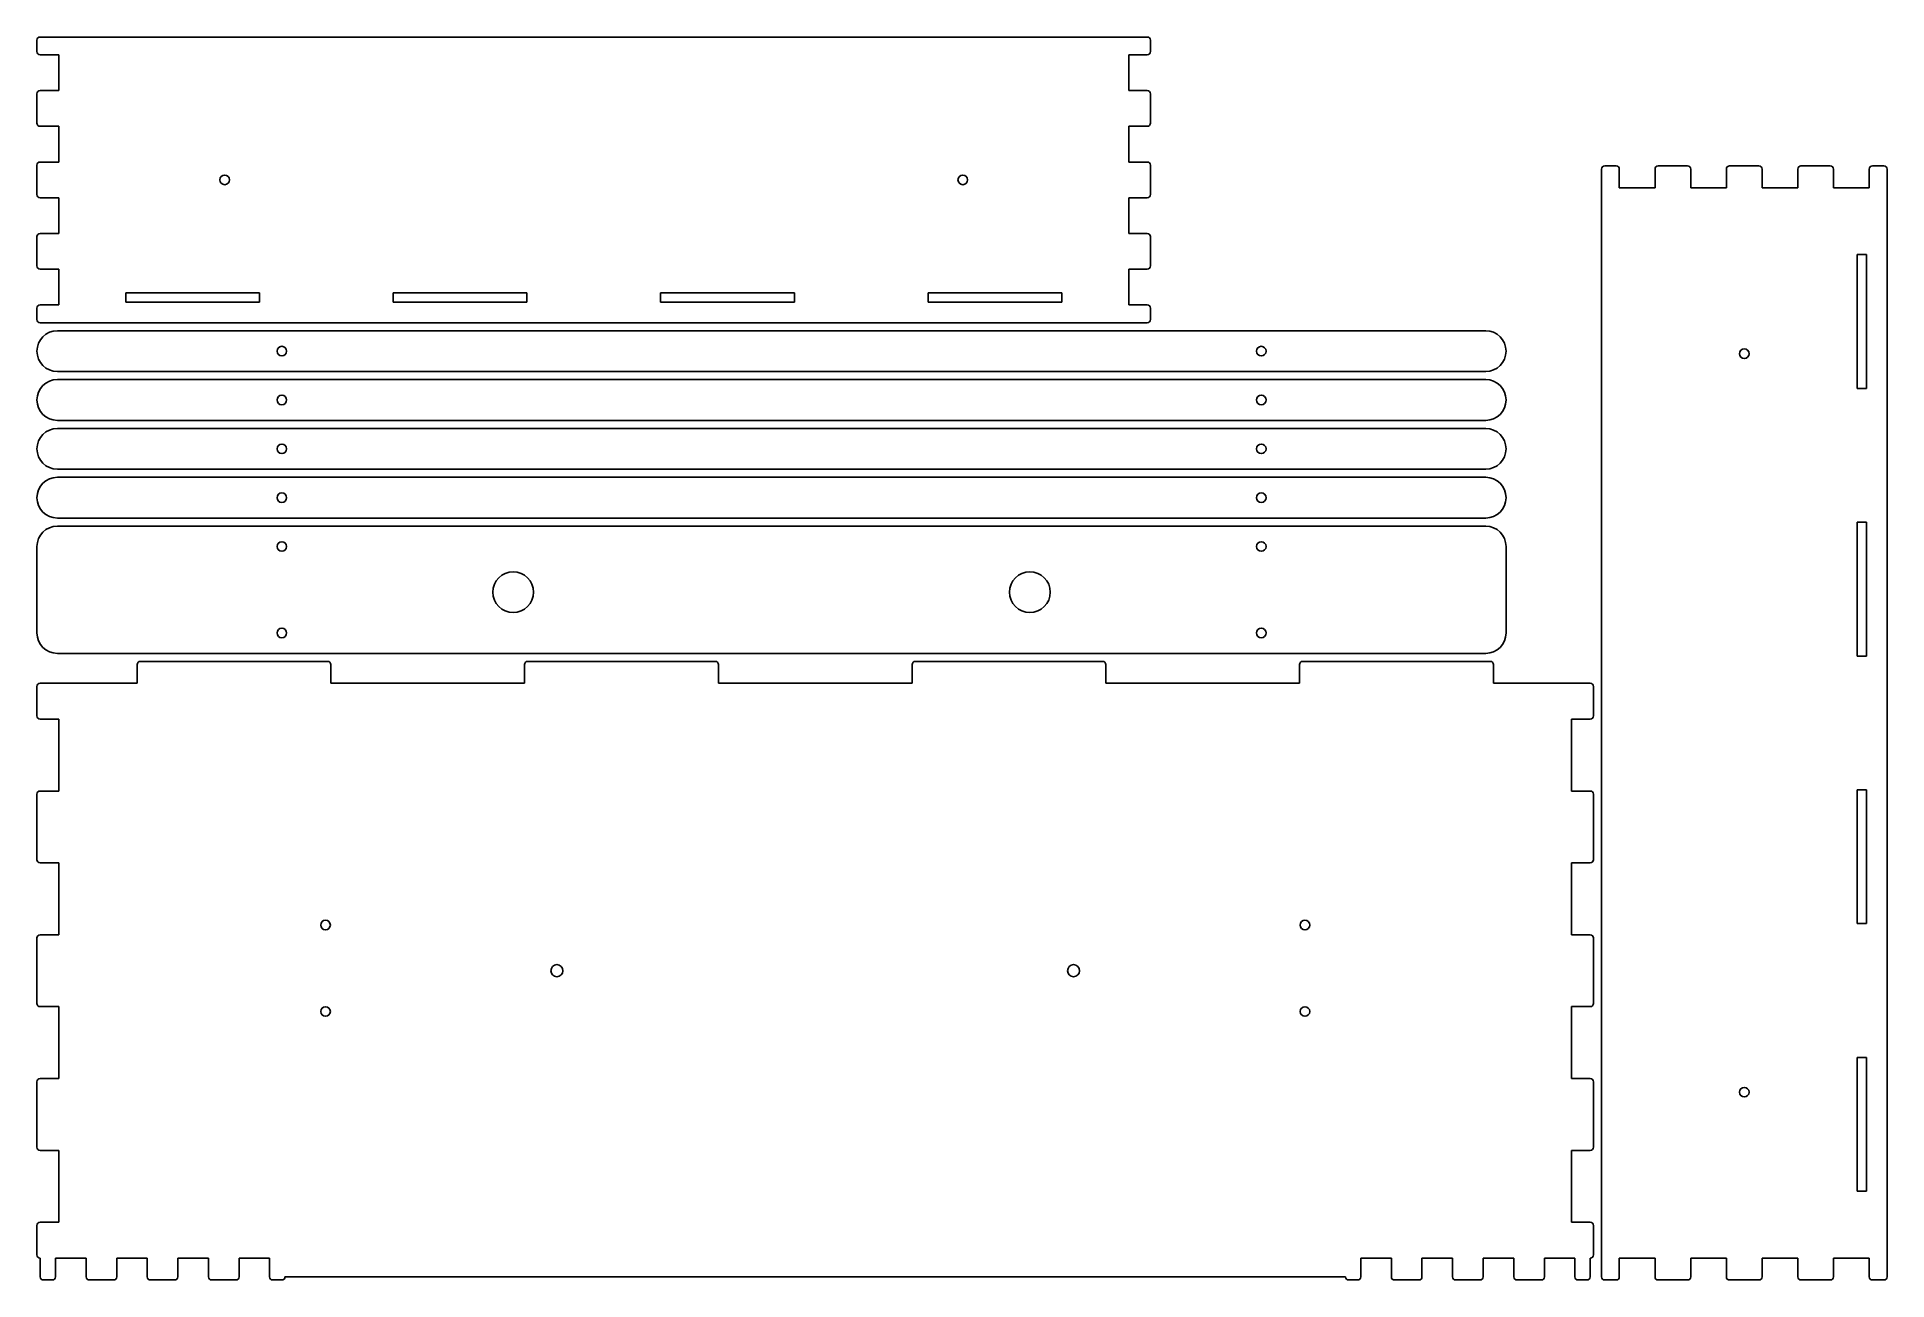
# Model space of a CAD drawing. Header units: millimetres. Extents: x 0 to 1152, y 0 to 774.
import ezdxf

# ---------------------------------------------------------------- set-up
doc = ezdxf.new("R2010")
doc.units = ezdxf.units.MM
doc.layers.add('SheetCutProfiles', color=7, linetype='CONTINUOUS')

msp = doc.modelspace()

# ---------------------------------------------------------------- linework, layer by layer
at = {"layer": 'SheetCutProfiles'}
for p, q in [((691.4, 773.6), (2, 773.6)), ((0, 771.6), (0, 764.4875)), ((2, 762.4875), (13.6, 762.4875)), ((13.6, 762.4875), (13.6, 740.2625)), ((679.8, 762.4875), (691.4, 762.4875)), ((679.8, 740.2625), (679.8, 762.4875)), ((693.4, 771.6), (693.4, 764.4875)), ((0, 738.2625), (0, 720.0375)), ((13.6, 740.2625), (2, 740.2625)), ((691.4, 740.2625), (679.8, 740.2625)), ((693.4, 738.2625), (693.4, 720.0375)), ((2, 718.0375), (13.6, 718.0375)), ((13.6, 718.0375), (13.6, 695.8125)), ((679.8, 718.0375), (691.4, 718.0375)), ((679.8, 695.8125), (679.8, 718.0375)), ((0, 693.8125), (0, 675.5875)), ((13.6, 695.8125), (2, 695.8125)), ((691.4, 695.8125), (679.8, 695.8125)), ((693.4, 693.8125), (693.4, 675.5875)), ((974.2, 2), (974.2, 691.4)), ((976.2, 693.4), (983.3125, 693.4)), ((985.3125, 691.4), (985.3125, 679.8)), ((1007.5375, 679.8), (1007.5375, 691.4)), ((1009.5375, 693.4), (1027.7625, 693.4)), ((1029.7625, 691.4), (1029.7625, 679.8)), ((1051.9875, 679.8), (1051.9875, 691.4)), ((1053.9875, 693.4), (1072.2125, 693.4)), ((1074.2125, 691.4), (1074.2125, 679.8)), ((1096.4375, 679.8), (1096.4375, 691.4)), ((1098.4375, 693.4), (1116.6625, 693.4)), ((1118.6625, 691.4), (1118.6625, 679.8)), ((1140.8875, 679.8), (1140.8875, 691.4)), ((1142.8875, 693.4), (1150, 693.4)), ((1152, 2), (1152, 691.4)), ((985.3125, 679.8), (1007.5375, 679.8)), ((1029.7625, 679.8), (1051.9875, 679.8)), ((1074.2125, 679.8), (1096.4375, 679.8)), ((1118.6625, 679.8), (1140.8875, 679.8)), ((2, 673.5875), (13.6, 673.5875)), ((13.6, 673.5875), (13.6, 651.3625)), ((679.8, 673.5875), (691.4, 673.5875)), ((679.8, 651.3625), (679.8, 673.5875)), ((0, 649.3625), (0, 631.1375)), ((13.6, 651.3625), (2, 651.3625)), ((691.4, 651.3625), (679.8, 651.3625)), ((693.4, 649.3625), (693.4, 631.1375)), ((1133.5, 638.1625), (1133.5, 554.8875)), ((1139.3, 638.1625), (1133.5, 638.1625)), ((1139.3, 554.8875), (1139.3, 638.1625)), ((2, 629.1375), (13.6, 629.1375)), ((13.6, 629.1375), (13.6, 606.9125)), ((679.8, 606.9125), (679.8, 629.1375)), ((679.8, 629.1375), (691.4, 629.1375)), ((55.2375, 614.3), (138.5125, 614.3)), ((55.2375, 608.5), (55.2375, 614.3)), ((138.5125, 614.3), (138.5125, 608.5)), ((221.7875, 614.3), (305.0625, 614.3)), ((221.7875, 608.5), (221.7875, 614.3)), ((305.0625, 614.3), (305.0625, 608.5)), ((388.3375, 614.3), (471.6125, 614.3)), ((388.3375, 608.5), (388.3375, 614.3)), ((471.6125, 614.3), (471.6125, 608.5)), ((554.8875, 614.3), (638.1625, 614.3)), ((554.8875, 608.5), (554.8875, 614.3)), ((638.1625, 614.3), (638.1625, 608.5)), ((0, 604.9125), (0, 597.8)), ((13.6, 606.9125), (2, 606.9125)), ((138.5125, 608.5), (55.2375, 608.5)), ((305.0625, 608.5), (221.7875, 608.5)), ((471.6125, 608.5), (388.3375, 608.5)), ((638.1625, 608.5), (554.8875, 608.5)), ((691.4, 606.9125), (679.8, 606.9125)), ((693.4, 604.9125), (693.4, 597.8)), ((691.4, 595.8), (2, 595.8)), ((12.7, 590.8), (902.1, 590.8)), ((12.7, 565.4), (902.1, 565.4)), ((902.1, 560.4), (12.7, 560.4)), ((1133.5, 554.8875), (1139.3, 554.8875)), ((902.1, 535), (12.7, 535)), ((12.7, 530), (902.1, 530)), ((12.7, 504.6), (902.1, 504.6)), ((902.1, 499.6), (12.7, 499.6)), ((902.1, 474.2), (12.7, 474.2)), ((12.7, 469.2), (902.1, 469.2)), ((1133.5, 471.6125), (1133.5, 388.3375)), ((1139.3, 471.6125), (1133.5, 471.6125)), ((1139.3, 388.3375), (1139.3, 471.6125)), ((0, 402.7), (0, 456.5)), ((914.8, 402.7), (914.8, 456.5)), ((12.7, 390), (902.1, 390)), ((62.325, 383), (62.325, 371.4)), ((64.325, 385), (180.975, 385)), ((182.975, 371.4), (182.975, 383)), ((303.625, 383), (303.625, 371.4)), ((305.625, 385), (422.275, 385)), ((424.275, 371.4), (424.275, 383)), ((544.925, 383), (544.925, 371.4)), ((546.925, 385), (663.575, 385)), ((665.575, 371.4), (665.575, 383)), ((786.225, 383), (786.225, 371.4)), ((788.225, 385), (904.875, 385)), ((906.875, 371.4), (906.875, 383)), ((1133.5, 388.3375), (1139.3, 388.3375)), ((0, 369.4), (0, 351.0375)), ((2, 371.4), (62.325, 371.4)), ((182.975, 371.4), (303.625, 371.4)), ((424.275, 371.4), (544.925, 371.4)), ((665.575, 371.4), (786.225, 371.4)), ((906.875, 371.4), (967.2, 371.4)), ((969.2, 369.4), (969.2, 351.0375)), ((13.6, 349.0375), (2, 349.0375)), ((13.6, 304.3125), (13.6, 349.0375)), ((955.6, 349.0375), (955.6, 304.3125)), ((967.2, 349.0375), (955.6, 349.0375)), ((0, 302.3125), (0, 261.5875)), ((2, 304.3125), (13.6, 304.3125)), ((955.6, 304.3125), (967.2, 304.3125)), ((969.2, 302.3125), (969.2, 261.5875)), ((1133.5, 305.0625), (1133.5, 221.7875)), ((1139.3, 305.0625), (1133.5, 305.0625)), ((1139.3, 221.7875), (1139.3, 305.0625)), ((13.6, 259.5875), (2, 259.5875)), ((13.6, 214.8625), (13.6, 259.5875)), ((955.6, 259.5875), (955.6, 214.8625)), ((967.2, 259.5875), (955.6, 259.5875)), ((1133.5, 221.7875), (1139.3, 221.7875)), ((0, 212.8625), (0, 172.1375)), ((2, 214.8625), (13.6, 214.8625)), ((955.6, 214.8625), (967.2, 214.8625)), ((969.2, 212.8625), (969.2, 172.1375)), ((13.6, 170.1375), (2, 170.1375)), ((13.6, 125.4125), (13.6, 170.1375)), ((955.6, 170.1375), (955.6, 125.4125)), ((967.2, 170.1375), (955.6, 170.1375)), ((1133.5, 138.5125), (1133.5, 55.2375)), ((1139.3, 138.5125), (1133.5, 138.5125)), ((1139.3, 55.2375), (1139.3, 138.5125)), ((0, 123.4125), (0, 82.6875)), ((2, 125.4125), (13.6, 125.4125)), ((955.6, 125.4125), (967.2, 125.4125)), ((969.2, 123.4125), (969.2, 82.6875)), ((13.6, 80.6875), (2, 80.6875)), ((13.6, 35.9625), (13.6, 80.6875)), ((955.6, 80.6875), (955.6, 35.9625)), ((967.2, 80.6875), (955.6, 80.6875)), ((1133.5, 55.2375), (1139.3, 55.2375)), ((2, 35.9625), (13.6, 35.9625)), ((955.6, 35.9625), (967.2, 35.9625)), ((0, 33.9625), (0, 15.6)), ((969.2, 33.9625), (969.2, 15.6)), ((2, 2), (2, 13.6)), ((11.525, 13.6), (11.525, 2)), ((30.575, 13.6), (11.525, 13.6)), ((30.575, 2), (30.575, 13.6)), ((49.625, 13.6), (49.625, 2)), ((68.675, 13.6), (49.625, 13.6)), ((68.675, 2), (68.675, 13.6)), ((87.725, 13.6), (87.725, 2)), ((106.775, 13.6), (87.725, 13.6)), ((106.775, 2), (106.775, 13.6)), ((125.825, 13.6), (125.825, 2)), ((144.875, 13.6), (125.825, 13.6)), ((144.875, 2), (144.875, 13.6)), ((824.325, 13.6), (824.325, 2)), ((843.375, 13.6), (824.325, 13.6)), ((843.375, 2), (843.375, 13.6)), ((862.425, 13.6), (862.425, 2)), ((881.475, 13.6), (862.425, 13.6)), ((881.475, 2), (881.475, 13.6)), ((900.525, 13.6), (900.525, 2)), ((919.575, 13.6), (900.525, 13.6)), ((919.575, 2), (919.575, 13.6)), ((938.625, 13.6), (938.625, 2)), ((957.675, 13.6), (938.625, 13.6)), ((957.675, 2), (957.675, 13.6)), ((967.2, 13.6), (967.2, 2)), ((985.3125, 13.6), (985.3125, 2)), ((1007.5375, 13.6), (985.3125, 13.6)), ((1007.5375, 2), (1007.5375, 13.6)), ((1029.7625, 13.6), (1029.7625, 2)), ((1051.9875, 13.6), (1029.7625, 13.6)), ((1051.9875, 2), (1051.9875, 13.6)), ((1074.2125, 13.6), (1074.2125, 2)), ((1096.4375, 13.6), (1074.2125, 13.6)), ((1096.4375, 2), (1096.4375, 13.6)), ((1140.8875, 13.6), (1118.6625, 13.6)), ((1118.6625, 13.6), (1118.6625, 2)), ((1140.8875, 2), (1140.8875, 13.6)), ((4, 0), (9.525, 0)), ((32.575, 0), (47.625, 0)), ((70.675, 0), (85.725, 0)), ((108.775, 0), (123.825, 0)), ((146.875, 0), (152.4, 0)), ((154.4, 2), (814.8, 2)), ((822.325, 0), (816.8, 0)), ((860.425, 0), (845.375, 0)), ((898.525, 0), (883.475, 0)), ((936.625, 0), (921.575, 0)), ((965.2, 0), (959.675, 0)), ((976.2, 0), (983.3125, 0)), ((1009.5375, 0), (1027.7625, 0)), ((1053.9875, 0), (1072.2125, 0)), ((1098.4375, 0), (1116.6625, 0)), ((1142.8875, 0), (1150, 0))]:
    msp.add_line(p, q, dxfattribs=at)
for centre, radius in [((116.9, 684.7), 3), ((576.5, 684.7), 3), ((152.4667, 578.1), 3), ((762.3333, 578.1), 3), ((1063.1, 576.5), 3), ((152.4667, 547.7), 3), ((762.3333, 547.7), 3), ((152.4667, 517.3), 3), ((762.3333, 517.3), 3), ((152.4667, 486.9), 3), ((762.3333, 486.9), 3), ((152.4667, 456.5), 3), ((762.3333, 456.5), 3), ((296.5333, 428.1), 12.7), ((618.2667, 428.1), 12.7), ((152.4667, 402.7), 3), ((762.3333, 402.7), 3), ((179.6667, 220.9), 3), ((789.5333, 220.9), 3), ((323.7333, 192.5), 3.75), ((645.4667, 192.5), 3.75), ((179.6667, 167.1), 3), ((789.5333, 167.1), 3), ((1063.1, 116.9), 3)]:
    msp.add_circle(centre, radius, dxfattribs=at)
for centre, radius, start, end in [((2, 771.6), 2, 90, 180), ((691.4, 771.6), 2, 0, 90), ((2, 764.4875), 2, 180, -90), ((691.4, 764.4875), 2, -90, 0), ((2, 738.2625), 2, 90, 180), ((691.4, 738.2625), 2, 0, 90), ((2, 720.0375), 2, 180, -90), ((691.4, 720.0375), 2, -90, 0), ((2, 693.8125), 2, 90, 180), ((691.4, 693.8125), 2, 0, 90), ((976.2, 691.4), 2, 90, 180), ((983.3125, 691.4), 2, 0, 90), ((1009.5375, 691.4), 2, 90, 180), ((1027.7625, 691.4), 2, 0, 90), ((1053.9875, 691.4), 2, 90, 180), ((1072.2125, 691.4), 2, 0, 90), ((1098.4375, 691.4), 2, 90, 180), ((1116.6625, 691.4), 2, 0, 90), ((1142.8875, 691.4), 2, 90, 180), ((1150, 691.4), 2, 0, 90), ((2, 675.5875), 2, 180, -90), ((691.4, 675.5875), 2, -90, 0), ((2, 649.3625), 2, 90, 180), ((691.4, 649.3625), 2, 0, 90), ((2, 631.1375), 2, 180, -90), ((691.4, 631.1375), 2, -90, 0), ((2, 604.9125), 2, 90, 180), ((691.4, 604.9125), 2, 0, 90), ((2, 597.8), 2, 180, -90), ((12.7, 578.1), 12.7, 90, -90), ((691.4, 597.8), 2, -90, 0), ((902.1, 578.1), 12.7, -90, 90), ((12.7, 547.7), 12.7, 90, -90), ((902.1, 547.7), 12.7, -90, 90), ((12.7, 517.3), 12.7, 90, -90), ((902.1, 517.3), 12.7, -90, 90), ((12.7, 486.9), 12.7, 90, -90), ((902.1, 486.9), 12.7, -90, 90), ((12.7, 456.5), 12.7, 90, 180), ((902.1, 456.5), 12.7, 0, 90), ((12.7, 402.7), 12.7, 180, -90), ((902.1, 402.7), 12.7, -90, 0), ((64.325, 383), 2, 90, 180), ((180.975, 383), 2, 0, 90), ((305.625, 383), 2, 90, 180), ((422.275, 383), 2, 0, 90), ((546.925, 383), 2, 90, 180), ((663.575, 383), 2, 0, 90), ((788.225, 383), 2, 90, 180), ((904.875, 383), 2, 0, 90), ((2, 369.4), 2, 90, 180), ((967.2, 369.4), 2, 0, 90), ((2, 351.0375), 2, 180, -90), ((967.2, 351.0375), 2, -90, 0), ((2, 302.3125), 2, 90, 180), ((967.2, 302.3125), 2, 0, 90), ((2, 261.5875), 2, 180, -90), ((967.2, 261.5875), 2, -90, 0), ((2, 212.8625), 2, 90, 180), ((967.2, 212.8625), 2, 0, 90), ((2, 172.1375), 2, 180, -90), ((967.2, 172.1375), 2, -90, 0), ((2, 123.4125), 2, 90, 180), ((967.2, 123.4125), 2, 0, 90), ((2, 82.6875), 2, 180, -90), ((967.2, 82.6875), 2, -90, 0), ((2, 33.9625), 2, 90, 180), ((967.2, 33.9625), 2, 0, 90), ((2, 15.6), 2, 180, -90), ((967.2, 15.6), 2, -90, 0), ((4, 2), 2, 180, -90), ((9.525, 2), 2, -90, 0), ((32.575, 2), 2, 180, -90), ((47.625, 2), 2, -90, 0), ((70.675, 2), 2, 180, -90), ((85.725, 2), 2, -90, 0), ((108.775, 2), 2, 180, -90), ((123.825, 2), 2, -90, 0), ((146.875, 2), 2, 180, -90), ((152.4, 2), 2, -90, 0), ((816.8, 2), 2, -180, -90), ((822.325, 2), 2, -90, 0), ((845.375, 2), 2, -180, -90), ((860.425, 2), 2, -90, 0), ((883.475, 2), 2, -180, -90), ((898.525, 2), 2, -90, 0), ((921.575, 2), 2, -180, -90), ((936.625, 2), 2, -90, 0), ((959.675, 2), 2, -180, -90), ((965.2, 2), 2, -90, 0), ((976.2, 2), 2, 180, -90), ((983.3125, 2), 2, -90, 0), ((1009.5375, 2), 2, 180, -90), ((1027.7625, 2), 2, -90, 0), ((1053.9875, 2), 2, 180, -90), ((1072.2125, 2), 2, -90, 0), ((1098.4375, 2), 2, 180, -90), ((1116.6625, 2), 2, -90, 0), ((1142.8875, 2), 2, 180, -90), ((1150, 2), 2, -90, 0)]:
    msp.add_arc(centre, radius, start, end, dxfattribs=at)

doc.saveas('drawing.dxf')
